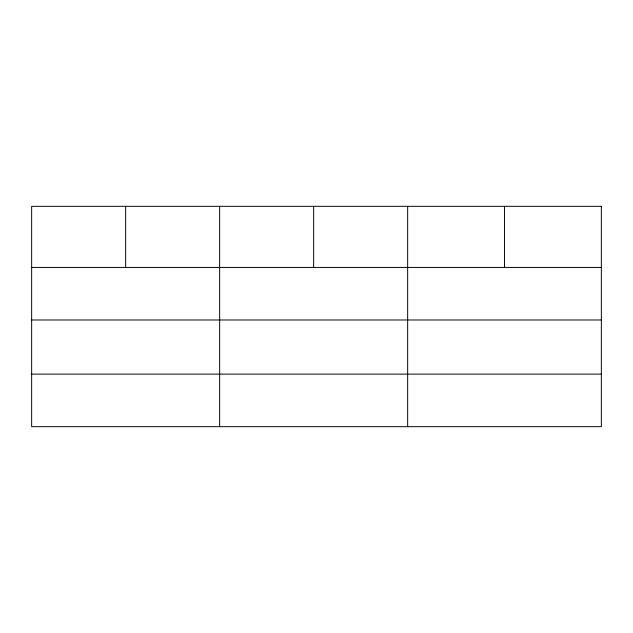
<?xml version="1.0" encoding="UTF-8"?>
<svg xmlns="http://www.w3.org/2000/svg" width="633" height="633" viewBox="0 0 633 633"><rect width="100%" height="100%" fill="white"/><g stroke="black" fill="none" stroke-linecap="round" stroke-linejoin="round"><path stroke-width="0.95" d="M31.65 267.435L601.35 267.435M31.65 319.981L601.35 319.981M31.65 374.127L601.35 374.127M504.501 206.326L504.501 267.435M407.652 206.326L407.652 426.674M313.651 206.326L313.651 267.435M219.651 206.326L219.651 426.674M125.651 206.326L125.651 267.435M601.35 206.326L31.65 206.326L31.65 426.674L601.35 426.674L601.35 206.326"/></g></svg>
